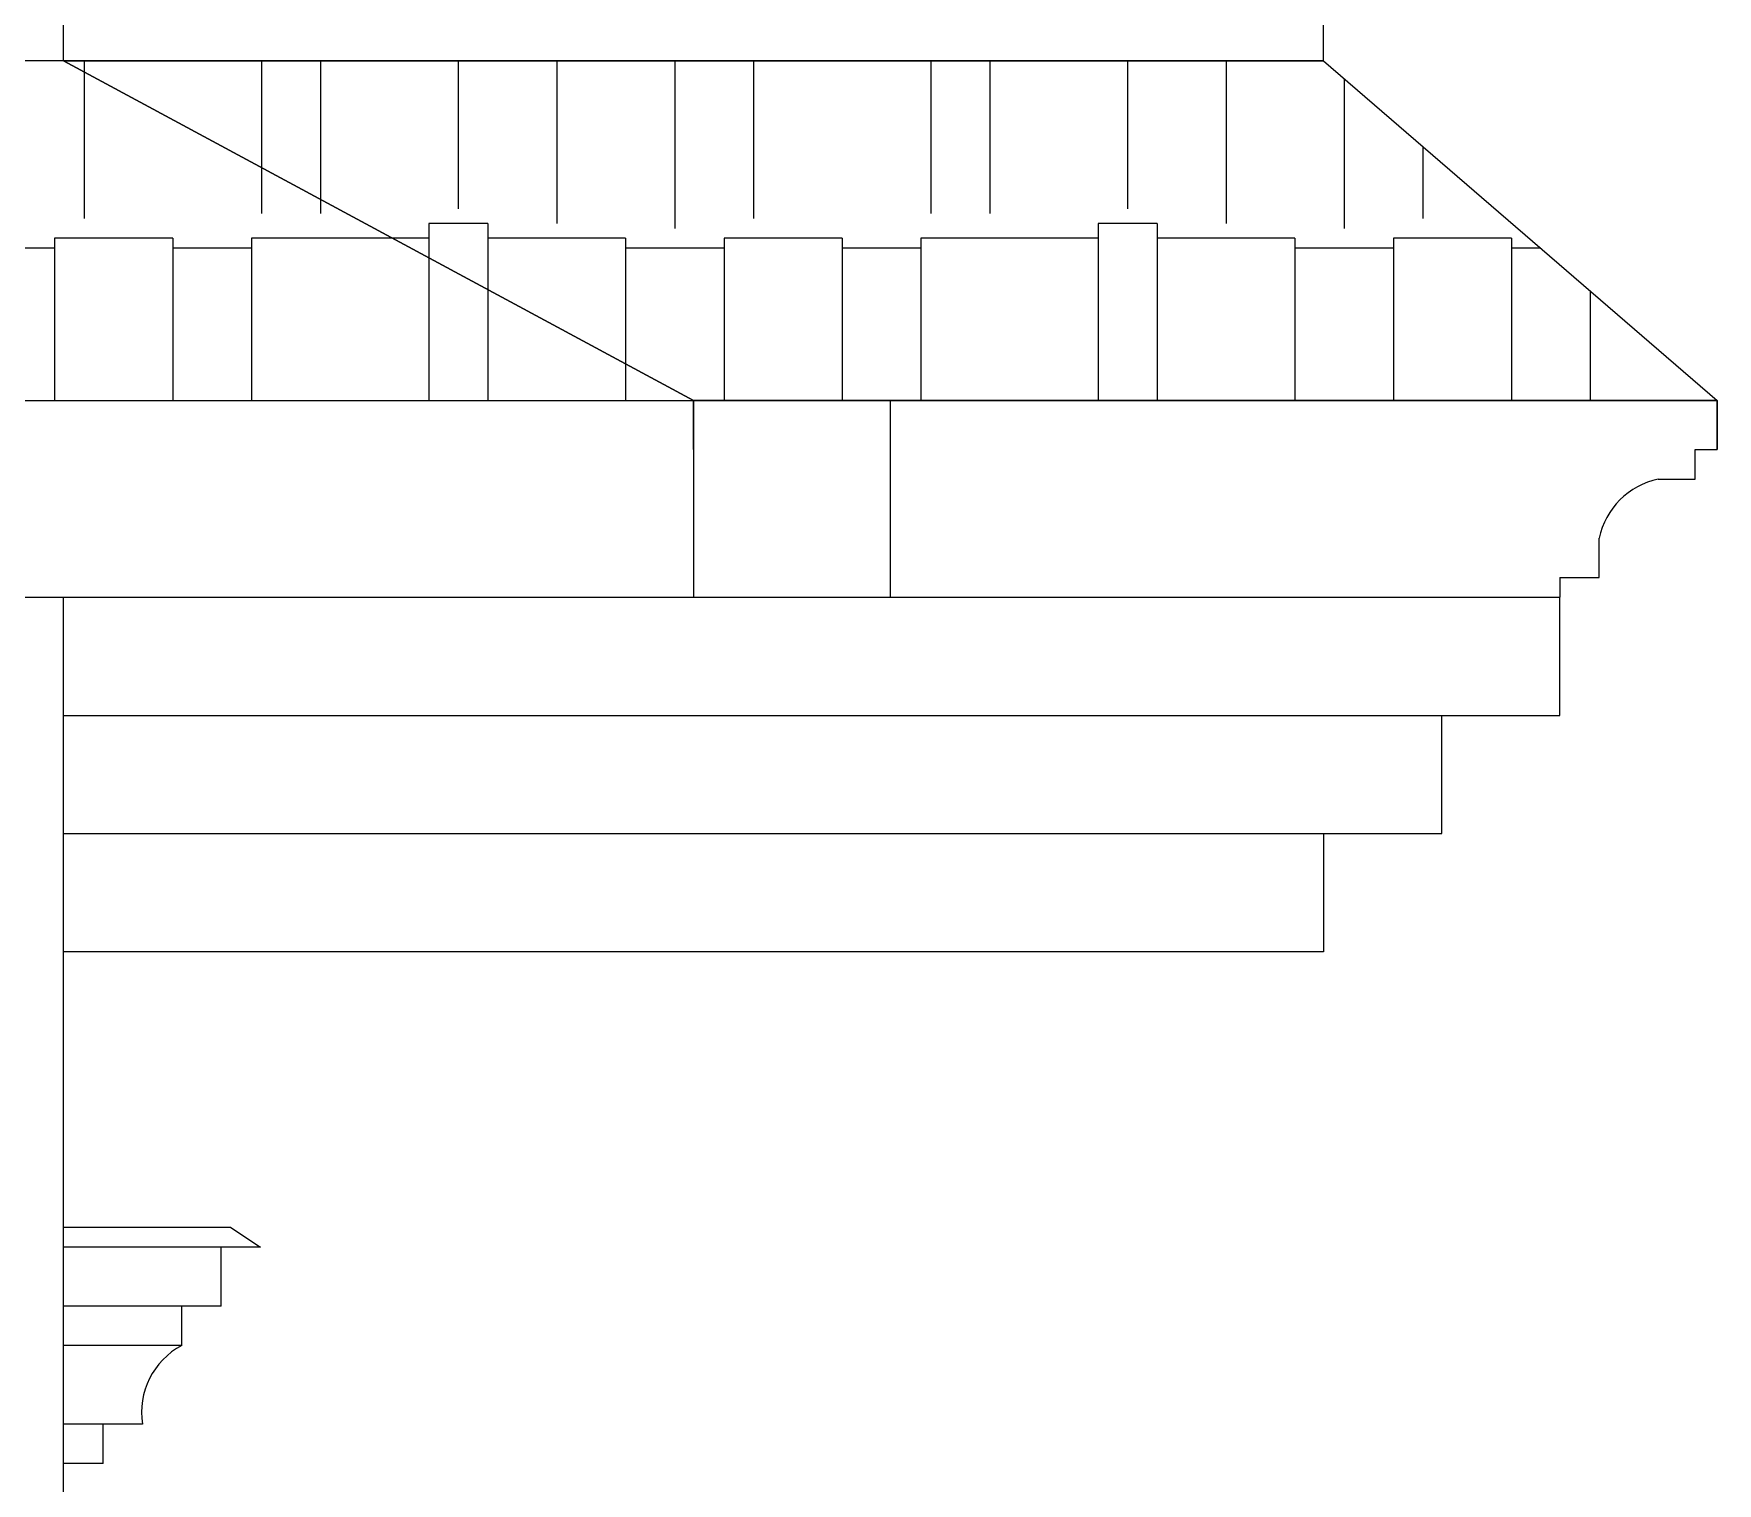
# Model space of a CAD drawing. Header units: inches. Extents: x 1397 to 20304, y -27267 to -746.
# Drawn here: x 14225.47 to 14268.23, y -21343.61 to -21306.8 of the extents above; entities that cross this region are included whole.
import ezdxf

# ---------------------------------------------------------------- set-up
doc = ezdxf.new("R2010")
doc.units = ezdxf.units.IN
doc.header["$LTSCALE"] = 17
doc.header["$MEASUREMENT"] = 0
doc.layers.add('25 BOT BAR', color=12, linetype='Continuous', lineweight=25)

msp = doc.modelspace()

# ---------------------------------------------------------------- hatches: boundary and pattern name
at = {"layer": '25 BOT BAR'}
h = msp.add_hatch(dxfattribs=at)
h.set_pattern_fill('AR-RSHKE', color=8, scale=0.5, angle=180)
h.paths.add_polyline_path([(14226.234, -21307.486), (14186.095, -21307.486), (14186.095, -21316.111), (14242.234, -21316.111)])
h = msp.add_hatch(dxfattribs=at)
h.set_pattern_fill('AR-RSHKE', color=8, scale=0.5, angle=180)
h.paths.add_polyline_path([(14258.234, -21307.486), (14226.234, -21307.486), (14242.234, -21316.111), (14268.234, -21316.111)])

# ---------------------------------------------------------------- linework, layer by layer
for p, q in [((14226.234, -21307.486), (14226.234, -21209.111)), ((14258.234, -21307.486), (14258.234, -21218.111)), ((14258.234, -21307.486), (14186.095, -21307.486)), ((14226.234, -21307.486), (14242.234, -21316.111)), ((14258.234, -21307.486), (14268.234, -21316.111)), ((14186.095, -21316.111), (14226.234, -21316.111)), ((14226.234, -21316.111), (14268.234, -21316.111)), ((14242.234, -21317.361), (14242.234, -21316.111)), ((14242.234, -21316.111), (14242.234, -21321.111)), ((14247.234, -21321.111), (14247.234, -21316.111)), ((14268.234, -21317.361), (14268.234, -21316.111)), ((14268.234, -21316.111), (14268.234, -21317.361)), ((14267.675, -21318.111), (14267.675, -21317.361)), ((14267.675, -21317.361), (14268.234, -21317.361)), ((14266.734, -21318.111), (14267.675, -21318.111)), ((14265.234, -21320.111), (14265.234, -21319.611)), ((14265.234, -21320.611), (14265.234, -21320.111)), ((14264.234, -21320.611), (14264.234, -21321.111)), ((14264.234, -21320.611), (14265.234, -21320.611)), ((14186.095, -21321.111), (14264.234, -21321.111)), ((14226.234, -21428.111), (14226.234, -21321.111)), ((14264.234, -21324.111), (14264.234, -21321.111)), ((14226.234, -21324.111), (14264.234, -21324.111)), ((14261.234, -21327.111), (14261.234, -21324.111)), ((14226.234, -21327.111), (14261.234, -21327.111)), ((14258.234, -21327.111), (14258.234, -21330.111)), ((14258.234, -21330.111), (14226.234, -21330.111)), ((14230.484, -21337.111), (14226.234, -21337.111)), ((14230.484, -21337.111), (14231.234, -21337.611)), ((14231.234, -21337.611), (14226.234, -21337.611)), ((14230.234, -21339.111), (14230.234, -21337.611)), ((14230.234, -21339.111), (14226.234, -21339.111)), ((14229.234, -21340.111), (14229.234, -21339.111)), ((14229.234, -21340.111), (14226.234, -21340.111)), ((14228.234, -21342.111), (14226.234, -21342.111)), ((14227.234, -21343.111), (14227.234, -21342.111)), ((14227.234, -21343.111), (14226.234, -21343.111))]:
    msp.add_line(p, q, dxfattribs=at)
for points in [[(14186.095, -21307.486), (14186.095, -21316.111), (14242.234, -21316.111), (14226.234, -21307.486), (14186.095, -21307.486)], [(14226.234, -21307.486), (14258.234, -21307.486), (14268.234, -21316.111), (14242.234, -21316.111), (14226.234, -21307.486)]]:
    msp.add_lwpolyline(points, dxfattribs=at)
for centre, radius, start, end in [((14267.13, -21320.007), 1.937, 101.7959, 168.2044), ((14230.146, -21341.817), 1.935, 118.1362, 188.7337)]:
    msp.add_arc(centre, radius, start, end, dxfattribs=at)

doc.saveas('drawing.dxf')
